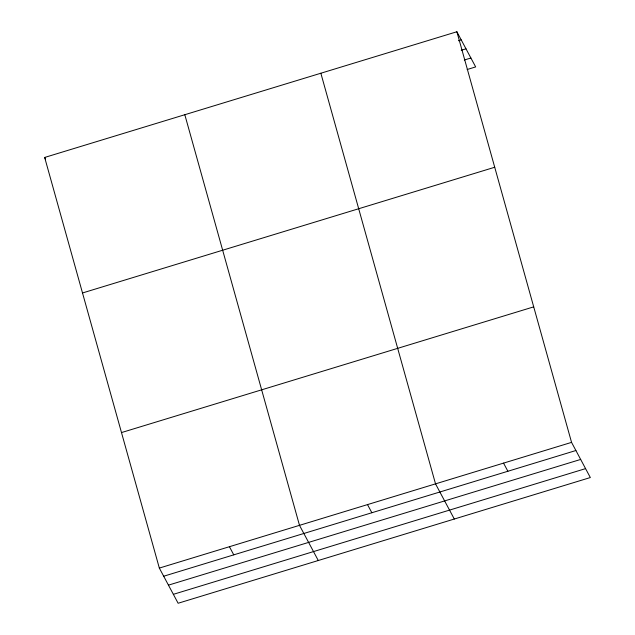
<?xml version="1.0" encoding="UTF-8"?>
<svg xmlns="http://www.w3.org/2000/svg" width="635" height="635" viewBox="0 0 635 635"><rect width="100%" height="100%" fill="white"/><g stroke="black" fill="none" stroke-linecap="round" stroke-linejoin="round"><path stroke-width="0.95" d="M456.875 31.75L571.556 442.373L590.336 477.544L178.125 603.25L159.337 568.079L44.664 157.456L456.875 31.75L475.663 66.921L467.154 69.517M458.399 40.759L461.232 39.902M461.264 50.26L465.995 48.816M464.288 60.023L470.9 58.007M82.51 292.965L494.721 167.251M121.499 432.57L533.71 306.864M159.337 568.079L571.556 442.373M163.695 576.223L575.905 450.517M168.45 585.145L580.668 459.438M173.363 594.328L585.573 468.622M503.539 463.113L507.889 471.257M454.303 519.025L435.523 483.854L320.85 73.231M367.506 504.595L371.864 512.747M318.278 560.507L299.498 525.336L184.817 114.721M44.664 157.456L45.537 159.083M229.418 546.703L233.767 554.855"/></g></svg>
